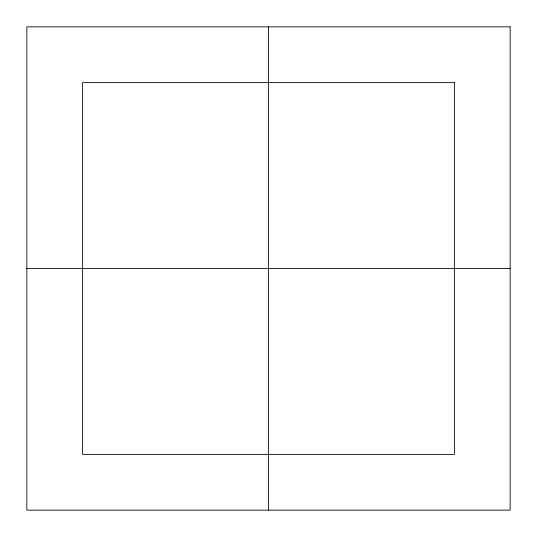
<?xml version="1.0" encoding="UTF-8"?>
<svg xmlns="http://www.w3.org/2000/svg" width="537" height="537" viewBox="0 0 537 537"><rect width="100%" height="100%" fill="white"/><g stroke="black" fill="none" stroke-linecap="round" stroke-linejoin="round"><path stroke-width="0.81" d="M26.85 268.5L510.15 268.5M268.5 26.85L268.5 510.15M510.15 26.85L26.85 26.85L26.85 510.15L510.15 510.15L510.15 26.85M454.383 82.617L82.617 82.617L82.617 454.383L454.383 454.383L454.383 82.617"/></g></svg>
